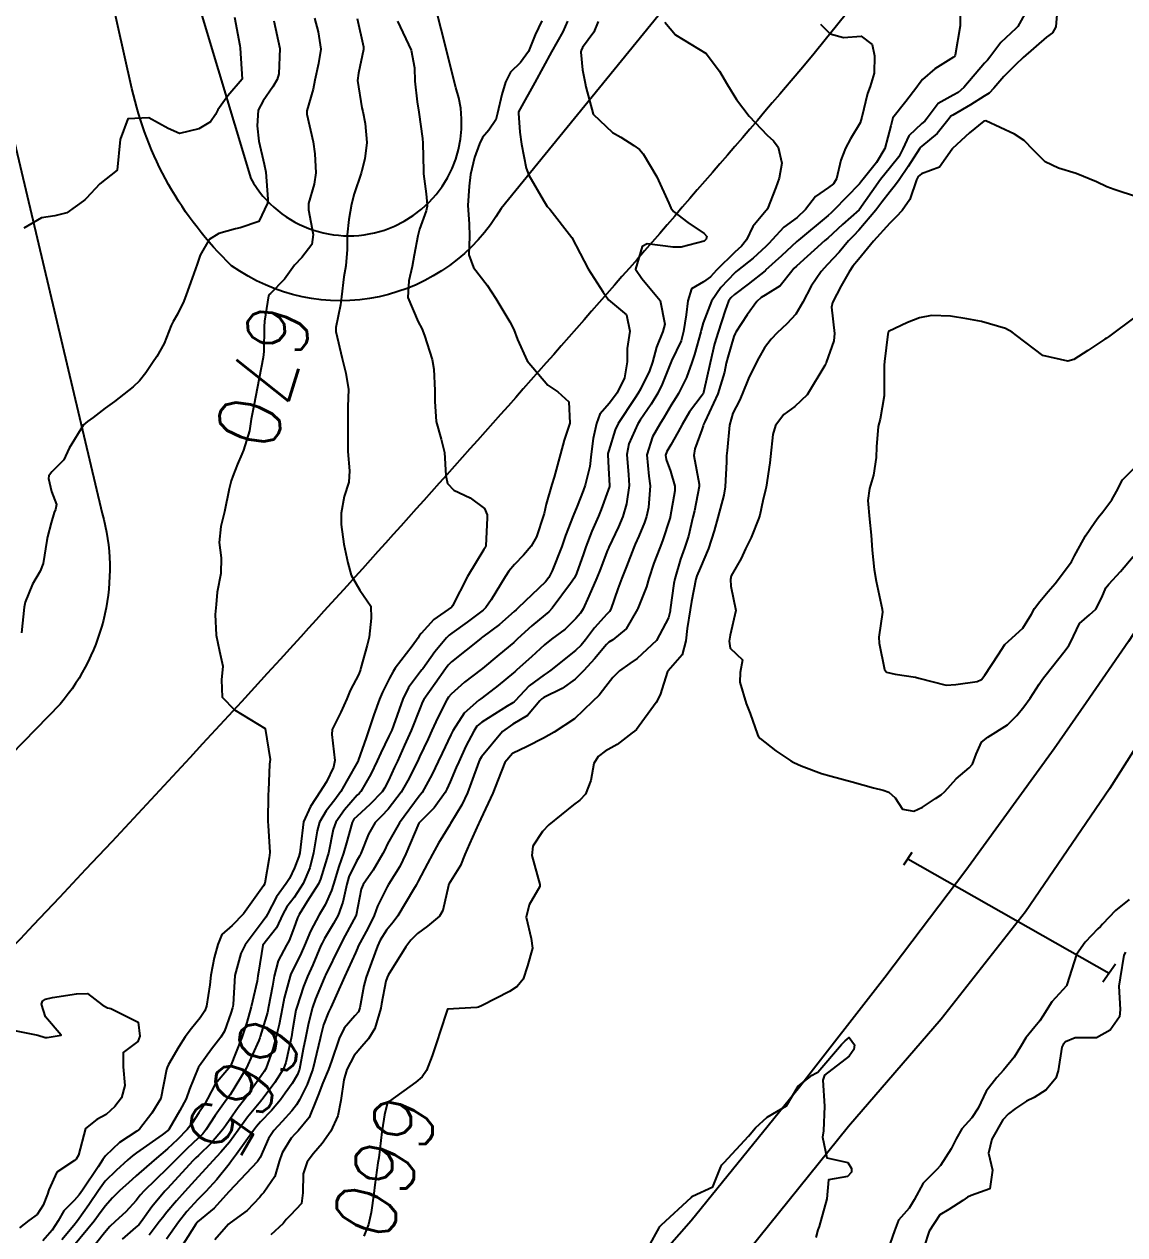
# Model space of a CAD drawing. Header units: metres. Extents: x 292545 to 299085, y 7450245 to 7463078.
# Drawn here: x 296307 to 296378.2, y 7459545.2 to 7459623.5 of the extents above; entities that cross this region are included whole.
import ezdxf
from ezdxf.enums import TextEntityAlignment as Align

# ---------------------------------------------------------------- set-up
doc = ezdxf.new("R2010")
doc.units = ezdxf.units.M
for name, color, linetype in [('Cotas', 45, 'Continuous'), ('Curvas de Nivel 1m', 11, 'Continuous'), ('Curvas de Nivel 5m', 15, 'Continuous'), ('Edificações', 30, 'Continuous'), ('Linha Férrea', 20, 'Continuous'), ('Pórtico', 62, 'Continuous'), ('Vias Primárias', 230, 'Continuous')]:
    doc.layers.add(name, color=color, linetype=linetype)
doc.styles.add('Style-STANDARD', font='STANDARD.shx')

msp = doc.modelspace()

# ---------------------------------------------------------------- linework, layer by layer
at = {"layer": 'Curvas de Nivel 1m', "flags": 128}
for points, elevation in [([(296367.529, 7459625.043), (296367.518, 7459623.424), (296367.204, 7459621.529), (296367.149, 7459621.429), (296367.102, 7459621.383), (296365.896, 7459620.641), (296365.088, 7459619.953), (296364.872, 7459619.665), (296364.724, 7459619.454), (296364.007, 7459618.523), (296363.174, 7459617.469), (296363.14, 7459617.381), (296363.048, 7459616.958), (296362.66, 7459615.476), (296362.111, 7459614.571), (296361.255, 7459613.496), (296361.148, 7459613.36), (296361.008, 7459613.186), (296360.165, 7459612.339), (296359.384, 7459611.516), (296359.181, 7459611.318), (296358.979, 7459611.139), (296357.068, 7459609.548), (296356.962, 7459609.456), (296355.973, 7459608.54), (296354.943, 7459607.605), (296354.927, 7459607.586), (296354.904, 7459607.57), (296353.816, 7459606.694), (296352.92, 7459606.036), (296352.687, 7459605.823), (296352.536, 7459605.596), (296352.317, 7459605.009), (296351.87, 7459603.605), (296351.646, 7459602.844), (296351.346, 7459601.613), (296350.927, 7459599.702), (296350.9, 7459599.619), (296350.842, 7459599.515), (296350.024, 7459598.435), (296349.537, 7459597.633), (296349.293, 7459597.158), (296348.803, 7459596.318), (296348.552, 7459595.887), (296348.478, 7459595.645), (296348.509, 7459595.363), (296348.783, 7459594.601), (296349.072, 7459593.637), (296349.08, 7459593.327), (296348.779, 7459591.64), (296348.776, 7459591.616), (296348.752, 7459591.547), (296348.268, 7459590.108), (296348.093, 7459589.649), (296347.718, 7459588.66), (296347.4, 7459587.66), (296347.231, 7459587.126), (296346.674, 7459585.713), (296346.659, 7459585.684), (296345.932, 7459584.409), (296345.06, 7459583.686), (296344.8, 7459583.54), (296344.65, 7459583.393), (296343.875, 7459582.463), (296343.177, 7459581.705), (296342.91, 7459581.426), (296342.625, 7459581.153), (296341.785, 7459580.553), (296340.606, 7459579.971), (296340.465, 7459579.881), (296340.347, 7459579.743), (296339.535, 7459578.809), (296338.588, 7459578.231), (296337.925, 7459577.77), (296336.566, 7459576.125), (296336.441, 7459575.915), (296336.389, 7459575.792), (296335.902, 7459574.437), (296335.662, 7459573.799), (296335.306, 7459573.021), (296334.556, 7459571.81), (296334.538, 7459571.784), (296334.512, 7459571.736), (296333.783, 7459570.534), (296333.39, 7459569.821), (296333.081, 7459569.227), (296332.467, 7459568.073), (296332.385, 7459567.91), (296332.341, 7459567.832), (296332.164, 7459567.539), (296331.157, 7459565.849), (296330.854, 7459565.436), (296330.429, 7459564.902), (296330.022, 7459564.261), (296329.839, 7459563.866), (296329.451, 7459562.821), (296329.105, 7459561.873), (296328.956, 7459561.306), (296328.704, 7459559.877), (296328.61, 7459559.637), (296328.365, 7459559.361), (296327.679, 7459558.564), (296327.354, 7459557.895), (296326.867, 7459556.441), (296326.663, 7459555.905), (296326.314, 7459555.039), (296325.994, 7459554.226), (296325.882, 7459553.914), (296325.418, 7459552.786), (296324.71, 7459551.926), (296324.485, 7459551.714), (296324.268, 7459551.446), (296323.68, 7459550.515), (296323.482, 7459549.938), (296323.206, 7459548.978), (296322.489, 7459547.947), (296322.367, 7459547.813), (296322.228, 7459547.64), (296321.409, 7459546.768), (296320.313, 7459545.978), (296320.202, 7459545.889), (296319.311, 7459544.87)], 662), ([(296371.931, 7459624.578), (296371.246, 7459623.378), (296371.122, 7459623.252), (296370.159, 7459622.343), (296369.445, 7459621.397), (296369.292, 7459621.207), (296369.099, 7459620.998), (296367.756, 7459619.42), (296367.404, 7459619.099), (296367.075, 7459618.929), (296366.111, 7459618.396), (296365.382, 7459617.447), (296365.243, 7459617.256), (296365.049, 7459617.105), (296364.195, 7459616.305), (296363.819, 7459615.462), (296363.554, 7459614.938), (296363.021, 7459614.281), (296362.376, 7459613.48), (296361.802, 7459612.687), (296360.983, 7459611.521), (296359.914, 7459610.57), (296358.965, 7459609.69), (296358.781, 7459609.523), (296356.946, 7459607.878), (296356.775, 7459607.721), (296356.635, 7459607.553), (296355.893, 7459606.596), (296354.919, 7459605.985), (296354.657, 7459605.832), (296354.374, 7459605.575), (296353.757, 7459604.728), (296353.015, 7459603.589), (296352.967, 7459603.514), (296352.889, 7459603.312), (296352.493, 7459601.972), (296352.4, 7459601.597), (296352.275, 7459601.017), (296351.86, 7459599.605), (296351.004, 7459597.796), (296350.931, 7459597.618), (296350.907, 7459597.533), (296350.818, 7459597.274), (296350.367, 7459596.056), (296350.29, 7459595.625), (296350.637, 7459593.759), (296350.639, 7459593.621), (296350.334, 7459592.047), (296350.245, 7459591.625), (296349.956, 7459590.406), (296349.697, 7459589.63), (296349.432, 7459588.917), (296349.061, 7459587.636), (296349.003, 7459587.332), (296348.775, 7459585.639), (296348.76, 7459585.551), (296348.668, 7459585.121), (296347.887, 7459583.651), (296346.641, 7459582.49), (296346.151, 7459582.162), (296345.494, 7459581.681), (296345.065, 7459581.247), (296344.618, 7459580.667), (296344.183, 7459580.12), (296343.751, 7459579.699), (296343.162, 7459579.14), (296342.592, 7459578.581), (296341.276, 7459577.73), (296340.579, 7459577.329), (296339.529, 7459576.795), (296338.569, 7459576.348), (296338.07, 7459575.767), (296337.656, 7459574.663), (296337.308, 7459573.778), (296336.516, 7459572.114), (296336.418, 7459571.887), (296336.376, 7459571.791), (296335.792, 7459570.505), (296335.493, 7459569.8), (296335.2, 7459569.085), (296334.464, 7459567.89), (296334.436, 7459567.838), (296334.425, 7459567.81), (296334.07, 7459566.19), (296333.859, 7459565.816), (296333.08, 7459565.176), (296332.426, 7459564.699), (296331.992, 7459564.264), (296331.668, 7459563.841), (296330.526, 7459561.99), (296330.46, 7459561.859), (296330.39, 7459561.607), (296330.101, 7459560.138), (296330.056, 7459559.863), (296329.676, 7459558.543), (296329.254, 7459557.871), (296328.822, 7459557.391), (296328.332, 7459556.796), (296327.86, 7459555.887), (296327.655, 7459555.228), (296327.475, 7459553.892), (296327.284, 7459552.899), (296326.819, 7459551.902), (296326.265, 7459551.119), (296325.711, 7459550.463), (296325.294, 7459549.92), (296325.024, 7459549.144), (296325.008, 7459547.922), (296324.919, 7459547.226), (296324.211, 7459546.476), (296323.941, 7459546.198), (296323.738, 7459545.935), (296322.948, 7459545.19)], 661), ([(296323.13, 7459623.731), (296323.516, 7459621.944), (296323.464, 7459620.322), (296323.344, 7459619.946), (296323.078, 7459619.471), (296322.452, 7459618.574), (296322.132, 7459617.959), (296322.056, 7459616.952), (296322.174, 7459615.959), (296322.503, 7459614.47), (296322.618, 7459613.954), (296322.751, 7459612.197), (296322.736, 7459611.953), (296322.166, 7459610.768), (296320.968, 7459610.339), (296320.652, 7459610.291), (296319.586, 7459609.991), (296318.959, 7459609.597), (296318.376, 7459608.578), (296318.181, 7459608.008), (296317.849, 7459607.091), (296317.46, 7459606.015), (296317.317, 7459605.608), (296316.9, 7459604.755), (296316.633, 7459604.285), (296316.507, 7459604.024), (296316.038, 7459602.872), (296315.56, 7459602.033), (296315.288, 7459601.614), (296314.857, 7459600.959), (296314.447, 7459600.448), (296314.034, 7459600.052), (296312.833, 7459599.104), (296312.224, 7459598.681), (296311.456, 7459598.084), (296311.079, 7459597.829), (296310.818, 7459597.604), (296309.908, 7459596.103), (296309.554, 7459595.346), (296308.78, 7459594.569), (296308.594, 7459594.303), (296308.57, 7459594.122), (296308.765, 7459593.285), (296309.09, 7459592.449), (296309.016, 7459592.116), (296308.941, 7459591.926), (296308.74, 7459591.274), (296308.496, 7459590.352), (296308.448, 7459590.123), (296308.212, 7459588.623), (296308.022, 7459588.127), (296307.534, 7459587.293), (296307.055, 7459586.136), (296307, 7459585.815), (296306.816, 7459584.138)], 671), ([(296320.598, 7459623.975), (296320.932, 7459622.146), (296320.959, 7459621.971), (296321.083, 7459619.97), (296320.162, 7459618.889), (296319.513, 7459617.986), (296319.359, 7459617.686), (296319.051, 7459617.216), (296318.296, 7459616.75), (296317.039, 7459616.446), (296316.298, 7459616.773), (296315.054, 7459617.466), (296313.703, 7459617.411), (296313.193, 7459616.068), (296313.013, 7459614.07), (296311.889, 7459613.196), (296310.995, 7459612.252), (296310.915, 7459612.169), (296310.836, 7459612.092), (296309.755, 7459611.329), (296308.978, 7459611.132), (296308.104, 7459610.995), (296306.966, 7459610.318)], 672), ([(296328.537, 7459623.886), (296328.935, 7459622.052), (296328.937, 7459621.882), (296328.607, 7459620.366), (296328.555, 7459619.885), (296328.832, 7459618.115), (296328.885, 7459617.882), (296329.051, 7459617.091), (296329.16, 7459615.878), (296329.022, 7459614.808), (296328.836, 7459614.06), (296328.787, 7459613.882), (296328.331, 7459612.548), (296328.156, 7459611.888), (296327.979, 7459610.884), (296327.879, 7459609.891), (296327.887, 7459608.957), (296327.793, 7459607.892), (296327.655, 7459607.169), (296327.508, 7459605.894), (296327.438, 7459605.364), (296327.147, 7459603.897), (296327.151, 7459603.637), (296327.554, 7459601.893), (296327.799, 7459600.95), (296327.96, 7459599.889), (296327.93, 7459598.791), (296327.914, 7459597.889), (296327.922, 7459596.773), (296327.928, 7459595.889), (296328.035, 7459594.632), (296327.978, 7459593.888), (296327.692, 7459592.963), (296327.487, 7459591.893), (296327.485, 7459591.149), (296327.674, 7459589.89), (296327.93, 7459588.668), (296328.139, 7459587.886), (296328.693, 7459586.899), (296329.418, 7459585.873), (296329.441, 7459585.102), (296329.31, 7459583.873), (296329.165, 7459583.358), (296328.771, 7459581.879), (296328.742, 7459581.768), (296328.627, 7459581.469), (296328.072, 7459580.424), (296327.849, 7459579.888), (296327.471, 7459579.014), (296326.916, 7459577.897), (296326.898, 7459577.578), (296327.087, 7459575.895), (296327.002, 7459575.449), (296326.542, 7459574.497), (296326.306, 7459574.134), (296326.151, 7459573.906), (296325.515, 7459572.908), (296325.065, 7459571.922), (296324.852, 7459570.28), (296324.817, 7459569.925), (296324.746, 7459569.669), (296324.478, 7459568.941), (296324.149, 7459568.252), (296323.94, 7459567.935), (296323.318, 7459567.078), (296322.719, 7459565.947), (296322.628, 7459565.762), (296322.439, 7459565.513), (296321.288, 7459563.967), (296320.994, 7459563.391), (296320.614, 7459561.977), (296320.497, 7459560.101), (296320.48, 7459559.978), (296320.457, 7459559.893), (296320.366, 7459559.545), (296319.954, 7459558.379), (296319.717, 7459557.986), (296319.108, 7459557.22), (296318.324, 7459556.124), (296318.273, 7459556.051), (296318.245, 7459556.001), (296317.687, 7459554.628), (296317.458, 7459554.008), (296317.065, 7459553.238), (296316.348, 7459552.019), (296316.316, 7459551.976), (296316.272, 7459551.941), (296315.912, 7459551.668), (296314.258, 7459550.509), (296313.993, 7459550.315), (296313.703, 7459550.055), (296312.944, 7459549.365), (296312.239, 7459548.668), (296311.788, 7459548.077), (296311.168, 7459547.136), (296310.448, 7459546.096), (296310.2, 7459545.795), (296309.424, 7459544.874)], 669), ([(296331.131, 7459623.712), (296332.01, 7459621.841), (296332.231, 7459620.699), (296332.265, 7459619.838), (296332.406, 7459618.5), (296332.515, 7459617.835), (296332.75, 7459616.12), (296332.769, 7459615.833), (296332.813, 7459614.034), (296332.822, 7459613.832), (296332.994, 7459612.549), (296333.055, 7459611.829), (296333.054, 7459611.758), (296332.979, 7459611.445), (296332.547, 7459610.255), (296332.452, 7459609.835), (296332.208, 7459608.58), (296332.08, 7459607.839), (296331.859, 7459606.911), (296331.8, 7459605.841), (296332.462, 7459604.27), (296332.707, 7459603.832), (296332.888, 7459603.385), (296333.382, 7459601.825), (296333.486, 7459601.202), (296333.554, 7459599.823), (296333.541, 7459599.117), (296333.63, 7459597.822), (296333.955, 7459596.669), (296334.172, 7459595.816), (296334.261, 7459594.332), (296334.368, 7459593.814), (296334.769, 7459593.379), (296335.842, 7459592.872), (296336.757, 7459592.196), (296336.932, 7459591.778), (296336.937, 7459591.592), (296336.854, 7459589.779), (296336.819, 7459589.682), (296336.72, 7459589.538), (296335.661, 7459587.796), (296334.684, 7459585.89), (296334.658, 7459585.835), (296334.626, 7459585.811), (296333.489, 7459585.004), (296332.657, 7459584.098), (296332.541, 7459583.945), (296332.462, 7459583.833), (296332.085, 7459583.276), (296330.985, 7459581.855), (296330.849, 7459581.637), (296330.623, 7459581.204), (296330.167, 7459580.307), (296329.976, 7459579.866), (296329.611, 7459578.852), (296329.285, 7459577.873), (296329.1, 7459577.352), (296328.589, 7459575.88), (296328.581, 7459575.862), (296328.562, 7459575.829), (296327.859, 7459574.571), (296327.472, 7459573.891), (296327.082, 7459573.34), (296326.52, 7459572.629), (296326.085, 7459571.906), (296325.943, 7459571.344), (296325.71, 7459569.912), (296325.456, 7459568.938), (296325.043, 7459567.921), (296324.454, 7459567.017), (296323.971, 7459566.411), (296323.724, 7459565.937), (296323.307, 7459565.068), (296322.423, 7459563.95), (296322.15, 7459562.201), (296322.108, 7459561.954), (296322.05, 7459561.615), (296321.676, 7459559.96), (296321.385, 7459558.938), (296321.069, 7459557.969), (296320.324, 7459556.115), (296320.277, 7459556.027), (296320.231, 7459555.981), (296319.349, 7459554.954), (296318.839, 7459553.995), (296318.652, 7459553.642), (296318.289, 7459553.085), (296317.86, 7459552.423), (296317.535, 7459552.007), (296316.916, 7459551.364), (296316.26, 7459550.764), (296315.407, 7459550.033), (296314.243, 7459549.017), (296313.73, 7459548.563), (296313.185, 7459548.06), (296312.703, 7459547.588), (296312.218, 7459547.049), (296311.805, 7459546.48), (296311.516, 7459546.08), (296310.187, 7459544.477)], 668), ([(296340.479, 7459623.74), (296340.039, 7459622.826), (296339.606, 7459621.752), (296339.096, 7459621.04), (296338.434, 7459620.422), (296338.117, 7459619.77), (296337.876, 7459618.971), (296337.611, 7459617.775), (296337.501, 7459617.331), (296337.046, 7459616.667), (296336.636, 7459616.189), (296336.442, 7459615.789), (296336.119, 7459614.889), (296335.848, 7459613.797), (296335.762, 7459613.038), (296335.683, 7459611.799), (296335.78, 7459610.606), (296335.784, 7459609.798), (296335.754, 7459608.601), (296336.049, 7459607.793), (296336.926, 7459606.63), (296337.5, 7459605.774), (296338.395, 7459604.268), (296338.648, 7459603.762), (296338.887, 7459603.125), (296339.523, 7459601.753), (296340.849, 7459600.165), (296341.507, 7459599.73), (296342.214, 7459599.097), (296342.28, 7459597.718), (296341.912, 7459596.618), (296341.671, 7459595.727), (296341.268, 7459594.223), (296341.108, 7459593.735), (296340.76, 7459592.478), (296340.619, 7459591.876), (296340.587, 7459591.742), (296340.121, 7459590.357), (296339.781, 7459589.749), (296339.294, 7459589.178), (296338.711, 7459588.574), (296338.341, 7459588.129), (296338.1, 7459587.766), (296337.191, 7459586.278), (296336.853, 7459585.778), (296336.771, 7459585.69), (296336.681, 7459585.622), (296335.63, 7459584.834), (296334.658, 7459584.135), (296334.477, 7459583.99), (296334.299, 7459583.814), (296333.54, 7459582.925), (296332.764, 7459581.829), (296332.71, 7459581.751), (296332.63, 7459581.646), (296331.852, 7459580.604), (296331.482, 7459579.847), (296330.879, 7459578.149), (296330.765, 7459577.857), (296330.579, 7459577.461), (296330.053, 7459576.38), (296329.828, 7459575.867), (296329.42, 7459575.001), (296328.753, 7459573.878), (296328.653, 7459573.758), (296328.53, 7459573.637), (296327.709, 7459572.7), (296327.15, 7459571.894), (296326.977, 7459571.426), (296326.672, 7459569.898), (296326.635, 7459569.754), (296326.484, 7459569.273), (296326.165, 7459568.207), (296326.024, 7459567.907), (296325.3, 7459566.766), (296324.778, 7459565.925), (296324.668, 7459565.699), (296324.434, 7459565.05), (296324.119, 7459564.24), (296323.947, 7459563.935), (296323.42, 7459562.927), (296323.165, 7459561.942), (296323.042, 7459561.288), (296322.801, 7459559.946), (296322.725, 7459559.589), (296322.348, 7459558.317), (296322.258, 7459558.038), (296322.228, 7459557.952), (296322.159, 7459557.771), (296321.339, 7459555.965), (296320.306, 7459554.268), (296320.187, 7459554.099), (296320.104, 7459553.982), (296319.35, 7459552.926), (296318.747, 7459551.995), (296318.537, 7459551.73), (296318.268, 7459551.466), (296317.507, 7459550.761), (296316.765, 7459550.015), (296316.248, 7459549.485), (296314.741, 7459548.045), (296314.501, 7459547.775), (296314.223, 7459547.415), (296313.574, 7459546.695), (296312.877, 7459546.063), (296312.529, 7459545.737), (296312.196, 7459545.332), (296311.196, 7459544.085)], 667), ([(296342.135, 7459623.72), (296341.821, 7459623.024), (296341.103, 7459621.73), (296340.025, 7459619.746), (296339.066, 7459618.054), (296338.969, 7459617.856), (296338.953, 7459617.761), (296339.044, 7459616.53), (296339.152, 7459615.758), (296339.466, 7459614.201), (296339.638, 7459613.751), (296340.564, 7459612.161), (296340.805, 7459611.733), (296340.891, 7459611.64), (296340.981, 7459611.55), (296342.401, 7459609.716), (296342.953, 7459608.693), (296343.456, 7459607.705), (296344.43, 7459606.185), (296344.786, 7459605.691), (296344.912, 7459605.579), (296345.947, 7459604.718), (296346.159, 7459603.671), (296345.999, 7459602.55), (296345.989, 7459601.673), (296345.82, 7459600.643), (296345.348, 7459599.682), (296344.836, 7459599.011), (296344.228, 7459598.297), (296344.009, 7459597.698), (296343.795, 7459596.713), (296343.65, 7459595.701), (296343.574, 7459594.913), (296343.278, 7459593.705), (296343.146, 7459593.329), (296342.759, 7459592.347), (296342.496, 7459591.714), (296342.005, 7459590.449), (296341.753, 7459589.725), (296341.142, 7459588.168), (296340.929, 7459587.737), (296340.7, 7459587.44), (296338.94, 7459585.757), (296338.806, 7459585.634), (296338.679, 7459585.521), (296337.74, 7459584.697), (296336.654, 7459583.884), (296336.595, 7459583.839), (296336.518, 7459583.782), (296334.638, 7459582.282), (296334.401, 7459582.046), (296334.23, 7459581.814), (296333.57, 7459580.869), (296332.837, 7459579.828), (296332.751, 7459579.679), (296332.598, 7459579.301), (296332.02, 7459577.838), (296331.598, 7459576.87), (296331.127, 7459575.852), (296330.944, 7459575.467), (296330.544, 7459574.599), (296330.302, 7459574.097), (296330.144, 7459573.864), (296329.354, 7459573.042), (296328.517, 7459572.293), (296328.314, 7459572.083), (296328.202, 7459571.883), (296327.835, 7459570.551), (296327.64, 7459569.889), (296327.334, 7459569.037), (296326.991, 7459567.895), (296326.868, 7459567.487), (296326.449, 7459566.555), (296326.076, 7459565.906), (296325.499, 7459564.847), (296325.112, 7459563.923), (296324.909, 7459563.431), (296324.4, 7459562.41), (296324.242, 7459562.085), (296324.188, 7459561.932), (296323.81, 7459560.505), (296323.691, 7459559.937), (296323.477, 7459558.818), (296323.27, 7459557.941), (296323.067, 7459557.211), (296322.62, 7459555.947), (296322.512, 7459555.757), (296322.318, 7459555.48), (296321.23, 7459553.966), (296320.835, 7459553.432), (296320.283, 7459552.657), (296320.005, 7459552.255), (296319.808, 7459551.985), (296319.104, 7459551.152), (296318.256, 7459550.328), (296318.085, 7459550.172), (296317.923, 7459550.003), (296316.234, 7459548.182), (296316.094, 7459548.031), (296315.239, 7459547.019), (296314.554, 7459546.046), (296314.401, 7459545.848), (296314.199, 7459545.666), (296313.331, 7459544.919)], 666), ([(296348.42, 7459623.647), (296349.121, 7459622.84), (296351.103, 7459621.62), (296351.96, 7459620.475), (296352.47, 7459619.599), (296353.069, 7459618.649), (296353.874, 7459617.582), (296355.041, 7459616.345), (296355.455, 7459615.982), (296355.756, 7459615.559), (296355.997, 7459614.53), (296355.822, 7459613.558), (296355.602, 7459612.966), (296355.074, 7459611.569), (296355.031, 7459611.521), (296354.982, 7459611.48), (296354.109, 7459610.441), (296353.704, 7459609.583), (296353.385, 7459609.159), (296352.955, 7459608.772), (296351.77, 7459607.608), (296351.368, 7459607.182), (296350.932, 7459606.859), (296350.151, 7459606.401), (296349.908, 7459605.63), (296349.804, 7459604.731), (296349.635, 7459603.633), (296349.473, 7459603.045), (296348.865, 7459601.754), (296348.825, 7459601.678), (296348.812, 7459601.641), (296348.252, 7459600.243), (296347.971, 7459599.649), (296347.549, 7459598.94), (296346.825, 7459597.903), (296346.677, 7459597.662), (296346.096, 7459596.384), (296345.965, 7459595.678), (296346.082, 7459594.375), (296346.117, 7459593.677), (296345.95, 7459592.489), (296345.71, 7459591.68), (296345.423, 7459591.003), (296344.807, 7459589.689), (296344.78, 7459589.631), (296344.721, 7459589.486), (296344.213, 7459588.19), (296344.016, 7459587.697), (296343.518, 7459586.529), (296343.147, 7459585.705), (296342.965, 7459585.421), (296342.673, 7459585.065), (296341.989, 7459584.394), (296341.105, 7459583.733), (296340.649, 7459583.374), (296339.793, 7459582.597), (296338.859, 7459581.758), (296338.737, 7459581.653), (296338.63, 7459581.558), (296337.642, 7459580.745), (296336.605, 7459579.946), (296336.519, 7459579.876), (296336.405, 7459579.792), (296335.456, 7459578.94), (296334.704, 7459577.809), (296334.664, 7459577.728), (296334.58, 7459577.555), (296334.014, 7459576.37), (296333.764, 7459575.818), (296333.371, 7459575.001), (296332.724, 7459573.828), (296332.645, 7459573.715), (296332.53, 7459573.58), (296331.263, 7459571.849), (296330.499, 7459570.503), (296330.292, 7459570.065), (296330.19, 7459569.863), (296329.559, 7459568.786), (296328.916, 7459567.875), (296328.776, 7459567.56), (296328.467, 7459565.88), (296328.458, 7459565.865), (296328.442, 7459565.828), (296327.751, 7459564.559), (296327.402, 7459563.895), (296326.484, 7459561.999), (296326.442, 7459561.909), (296326.392, 7459561.801), (296325.825, 7459560.469), (296325.637, 7459559.917), (296325.382, 7459558.895), (296325.181, 7459557.922), (296325.043, 7459557.215), (296324.788, 7459555.925), (296324.665, 7459555.581), (296324.314, 7459554.99), (296323.88, 7459554.361), (296323.575, 7459553.937), (296322.996, 7459553.239), (296322.281, 7459552.517), (296322.015, 7459552.216), (296321.818, 7459551.957), (296320.715, 7459550.43), (296320.399, 7459549.978), (296320.251, 7459549.772), (296319.457, 7459548.771), (296318.75, 7459547.995), (296318.487, 7459547.74), (296318.225, 7459547.479), (296317.515, 7459546.709), (296316.967, 7459546.019), (296316.192, 7459544.92)], 664), ([(296358.488, 7459623.526), (296359.124, 7459622.906), (296359.974, 7459622.657), (296361.122, 7459622.749), (296361.823, 7459622.202), (296361.993, 7459621.487), (296361.963, 7459620.358), (296361.7, 7459619.491), (296361.53, 7459619.039), (296361.174, 7459617.498), (296361.049, 7459617.141), (296360.428, 7459616.117), (296360.101, 7459615.509), (296359.807, 7459614.731), (296359.518, 7459613.515), (296359.328, 7459613.197), (296359.004, 7459612.951), (296358.158, 7459612.366), (296357.525, 7459611.542), (296356.978, 7459611.019), (296356.129, 7459610.401), (296355.374, 7459609.566), (296355.178, 7459609.35), (296354.959, 7459609.143), (296354.135, 7459608.395), (296353.124, 7459607.588), (296353.023, 7459607.508), (296352.941, 7459607.44), (296352.038, 7459606.491), (296351.432, 7459605.612), (296350.899, 7459604.201), (296350.78, 7459603.735), (296350.753, 7459603.621), (296350.34, 7459602.156), (296350.166, 7459601.627), (296349.815, 7459600.669), (296349.308, 7459599.635), (296349.126, 7459599.351), (296348.835, 7459598.884), (296348.372, 7459598.1), (296348.096, 7459597.647), (296347.63, 7459596.833), (296347.264, 7459595.663), (296347.392, 7459594.274), (296347.482, 7459593.659), (296347.359, 7459592.261), (296347.239, 7459591.663), (296347.119, 7459591.293), (296346.734, 7459590.412), (296346.505, 7459589.893), (296346.413, 7459589.673), (296345.942, 7459588.446), (296345.639, 7459587.681), (296345.381, 7459586.994), (296344.934, 7459585.687), (296344.843, 7459585.526), (296344.678, 7459585.36), (296343.882, 7459584.48), (296343.301, 7459583.704), (296343.014, 7459583.342), (296342.646, 7459583), (296341.054, 7459581.734), (296340.814, 7459581.553), (296340.628, 7459581.438), (296339.658, 7459580.709), (296338.755, 7459579.758), (296338.68, 7459579.682), (296338.602, 7459579.628), (296338.235, 7459579.401), (296336.589, 7459578.366), (296336.275, 7459578.104), (296336.064, 7459577.795), (296335.56, 7459576.813), (296335.092, 7459575.805), (296334.933, 7459575.43), (296334.544, 7459574.517), (296334.32, 7459574.029), (296334.21, 7459573.813), (296333.514, 7459572.829), (296332.513, 7459571.83), (296331.683, 7459569.842), (296331.293, 7459569.036), (296330.558, 7459567.859), (296330.461, 7459567.705), (296329.85, 7459566.465), (296329.616, 7459565.868), (296329.239, 7459565.064), (296328.597, 7459563.878), (296328.539, 7459563.752), (296328.409, 7459563.445), (296327.709, 7459561.89), (296327.168, 7459560.685), (296326.826, 7459559.903), (296326.677, 7459559.597), (296326.356, 7459558.78), (296326.167, 7459558.091), (296326.124, 7459557.912), (296325.797, 7459556.447), (296325.665, 7459555.917), (296325.299, 7459554.935), (296324.792, 7459553.925), (296324.608, 7459553.617), (296324.292, 7459553.215), (296323.68, 7459552.538), (296323.141, 7459551.941), (296322.79, 7459551.423), (296322.256, 7459550.209), (296322.089, 7459549.952), (296320.233, 7459547.98), (296319.288, 7459546.918), (296318.204, 7459546.039), (296318.183, 7459546.021), (296318.168, 7459546.001), (296318.099, 7459545.899), (296316.911, 7459544.019)], 663), ([(296378.999, 7459612.331), (296377.479, 7459612.83), (296377.008, 7459613.004), (296376.335, 7459613.317), (296375.018, 7459613.854), (296373.878, 7459614.204), (296373.025, 7459614.613), (296372.26, 7459615.368), (296371.672, 7459616.003), (296371.043, 7459616.399), (296369.188, 7459617.262), (296369.051, 7459617.247), (296368.127, 7459616.497), (296367.033, 7459615.473), (296367.013, 7459615.45), (296366.998, 7459615.43), (296366.191, 7459614.269), (296365.017, 7459613.844), (296364.801, 7459613.666), (296364.7, 7459613.453), (296364.27, 7459612.181), (296363.781, 7459611.462), (296363.387, 7459611.058), (296362.975, 7459610.659), (296361.926, 7459609.486), (296360.951, 7459608.303), (296360.586, 7459607.864), (296360.337, 7459607.506), (296359.835, 7459606.605), (296359.273, 7459605.516), (296359.212, 7459605.215), (296359.395, 7459603.515), (296359.356, 7459603.045), (296358.865, 7459601.63), (296358.835, 7459601.549), (296358.822, 7459601.521), (296358.781, 7459601.441), (296357.639, 7459599.538), (296356.835, 7459598.78), (296356.124, 7459598.263), (296355.585, 7459597.562), (296355.409, 7459596.969), (296355.259, 7459595.565), (296355.214, 7459595.141), (296354.969, 7459593.568), (296354.932, 7459593.408), (296354.764, 7459592.692), (296354.563, 7459591.764), (296354.513, 7459591.572), (296354.004, 7459590.308), (296353.644, 7459589.581), (296353.354, 7459588.946), (296352.705, 7459587.84), (296352.664, 7459587.591), (296352.696, 7459587.162), (296353.009, 7459585.587), (296352.657, 7459583.999), (296352.59, 7459583.601), (296352.649, 7459583.163), (296353.456, 7459582.403), (296353.297, 7459581.59), (296353.267, 7459580.946), (296353.682, 7459579.584), (296353.942, 7459578.925), (296354.414, 7459577.573), (296354.462, 7459577.452), (296354.58, 7459577.312), (296355.61, 7459576.523), (296356.566, 7459575.875), (296356.776, 7459575.758), (296357.235, 7459575.54), (296358.556, 7459575.043), (296359.182, 7459574.885), (296360.548, 7459574.513), (296361.91, 7459574.119), (296362.54, 7459573.964), (296362.904, 7459573.842), (296363.318, 7459573.468), (296363.802, 7459572.737), (296364.525, 7459572.617), (296365.098, 7459572.873), (296365.933, 7459573.436), (296366.292, 7459573.676), (296366.538, 7459573.891), (296367.276, 7459574.692), (296368.115, 7459575.414), (296368.313, 7459575.656), (296368.566, 7459576.287), (296368.91, 7459577.073), (296369.306, 7459577.399), (296370.591, 7459578.19), (296371.182, 7459578.79), (296371.65, 7459579.37), (296372.055, 7459579.922), (296372.625, 7459580.826), (296372.843, 7459581.143), (296373.006, 7459581.354), (296374.321, 7459583.007), (296374.553, 7459583.332), (296374.655, 7459583.527), (296375.244, 7459584.747), (296375.891, 7459585.318), (296376.308, 7459585.684), (296376.69, 7459586.423), (296376.956, 7459587.05), (296377.141, 7459587.306), (296377.89, 7459588.12), (296378.721, 7459589.095)], 659), ([(296378.906, 7459604.638), (296377.111, 7459603.308), (296376.987, 7459603.214), (296376.89, 7459603.145), (296375.785, 7459602.415), (296374.87, 7459601.832), (296374.49, 7459601.714), (296372.874, 7459602.082), (296371.178, 7459603.377), (296370.895, 7459603.602), (296370.454, 7459603.827), (296368.902, 7459604.283), (296367.945, 7459604.456), (296366.905, 7459604.629), (296365.674, 7459604.674), (296364.904, 7459604.521), (296364.126, 7459604.233), (296362.895, 7459603.632), (296362.838, 7459603.471), (296362.641, 7459601.698), (296362.618, 7459601.474), (296362.607, 7459601.22), (296362.617, 7459599.482), (296362.345, 7459597.968), (296362.22, 7459597.486), (296362.113, 7459596.177), (296362.095, 7459595.487), (296361.922, 7459594.348), (296361.67, 7459593.491), (296361.549, 7459592.704), (296361.655, 7459591.491), (296361.769, 7459590.459), (296361.83, 7459589.489), (296361.955, 7459588.243), (296362.092, 7459587.486), (296362.478, 7459585.68), (296362.491, 7459585.482), (296362.267, 7459583.874), (296362.286, 7459583.484), (296362.636, 7459581.782), (296362.753, 7459581.597), (296363.329, 7459581.47), (296364.63, 7459581.285), (296364.857, 7459581.221), (296366.623, 7459580.757), (296367.252, 7459580.795), (296368.627, 7459580.994), (296368.907, 7459581.128), (296369.125, 7459581.403), (296369.989, 7459582.732), (296370.416, 7459583.384), (296370.655, 7459583.605), (296371.587, 7459584.447), (296372.141, 7459585.365), (296372.323, 7459585.719), (296372.685, 7459586.185), (296373.219, 7459586.828), (296373.668, 7459587.346), (296374.717, 7459588.734), (296374.925, 7459589.124), (296375.023, 7459589.327), (296375.634, 7459590.421), (296376.233, 7459591.315), (296376.45, 7459591.611), (296376.753, 7459591.981), (296377.327, 7459592.742), (296377.627, 7459593.301), (296378.023, 7459594.055), (296378.788, 7459594.807)], 658), ([(296378.459, 7459566.887), (296377.571, 7459566.18), (296376.723, 7459565.307), (296376.59, 7459565.159), (296376.438, 7459564.999), (296375.613, 7459564.134), (296375.05, 7459563.33), (296374.426, 7459561.372), (296374.418, 7459561.34), (296374.411, 7459561.322), (296374.392, 7459561.303), (296373.453, 7459560.273), (296372.862, 7459559.355), (296372.667, 7459559.05), (296372.356, 7459558.658), (296371.772, 7459557.943), (296371.425, 7459557.369), (296371.02, 7459556.689), (296370.328, 7459555.844), (296369.893, 7459555.386), (296369.207, 7459554.499), (296368.683, 7459553.404), (296368.286, 7459552.76), (296367.64, 7459552.056), (296367.256, 7459551.42), (296366.935, 7459550.755), (296366.255, 7459549.677), (296366.008, 7459549.434), (296365.132, 7459548.554), (296364.558, 7459547.455), (296364.218, 7459546.93), (296363.532, 7459546.145), (296363.268, 7459545.469), (296362.994, 7459544.669)], 659), ([(296378.219, 7459563.489), (296378.113, 7459563.293), (296377.877, 7459561.817), (296377.787, 7459561.296), (296377.883, 7459559.782), (296377.823, 7459559.295), (296377.219, 7459558.437), (296376.349, 7459557.938), (296374.971, 7459557.953), (296374.346, 7459557.678), (296374.177, 7459557.509), (296374.104, 7459557.342), (296373.86, 7459555.812), (296373.705, 7459555.346), (296373.084, 7459554.579), (296372.304, 7459554.095), (296371.823, 7459553.842), (296371.098, 7459553.372), (296370.645, 7459553.02), (296370.285, 7459552.632), (296369.571, 7459551.391), (296369.361, 7459550.491), (296369.606, 7459549.39), (296369.45, 7459548.182), (296368.228, 7459547.747), (296368, 7459547.638), (296367.701, 7459547.415), (296366.801, 7459546.841), (296366.214, 7459546.501), (296365.519, 7459545.44), (296365.186, 7459544.447)], 658), ([(296306.356, 7459558.426), (296307.868, 7459558.125), (296308.341, 7459557.968), (296308.488, 7459557.972), (296309.383, 7459558.11), (296308.361, 7459559.31), (296308.118, 7459560.123), (296308.184, 7459560.312), (296308.376, 7459560.457), (296308.823, 7459560.559), (296310.38, 7459560.79), (296311.095, 7459560.804), (296312.041, 7459560.075), (296312.37, 7459559.895), (296312.592, 7459559.846), (296314.357, 7459558.965), (296314.474, 7459558.048), (296314.339, 7459557.703), (296313.4, 7459556.992), (296313.393, 7459556.059), (296313.505, 7459554.864), (296313.285, 7459554.06), (296312.864, 7459553.495), (296312.287, 7459552.984), (296311.693, 7459552.667), (296310.957, 7459552.09), (296310.506, 7459550.347), (296310.344, 7459550.099), (296310.252, 7459550.014), (296309.097, 7459549.259), (296308.592, 7459548.116), (296308.507, 7459547.839), (296308.218, 7459547.13), (296307.824, 7459546.509), (296307.287, 7459546.129), (296306.689, 7459545.644)], 671)]:
    msp.add_lwpolyline(points, dxfattribs=dict(at, elevation=elevation))
at = {"layer": 'Curvas de Nivel 5m', "flags": 128}
for points, elevation in [([(296373.82, 7459624.666), (296373.711, 7459623.344), (296373.494, 7459622.971), (296373.116, 7459622.695), (296371.589, 7459621.373), (296371.098, 7459620.886), (296370.348, 7459620.13), (296369.711, 7459619.394), (296369.406, 7459619.069), (296369.075, 7459618.858), (296368.183, 7459618.297), (296367.056, 7459617.648), (296366.923, 7459617.563), (296366.816, 7459617.432), (296366.04, 7459616.443), (296365.035, 7459615.629), (296364.943, 7459615.542), (296364.887, 7459615.451), (296364.155, 7459614.325), (296363.573, 7459613.464), (296363.348, 7459613.126), (296363.001, 7459612.698), (296362.461, 7459612.008), (296362.072, 7459611.484), (296360.97, 7459610.189), (296360.629, 7459609.841), (296360.311, 7459609.507), (296359.701, 7459608.767), (296358.947, 7459607.973), (296358.53, 7459607.526), (296357.888, 7459606.576), (296357.35, 7459605.543), (296356.905, 7459604.772), (296356.321, 7459604.133), (296355.686, 7459603.562), (296355.306, 7459603.147), (296354.878, 7459602.593), (296354.504, 7459601.938), (296354.319, 7459601.575), (296353.838, 7459600.596), (296353.43, 7459599.584), (296353.249, 7459599.176), (296352.831, 7459598.369), (296352.612, 7459597.593), (296352.445, 7459595.948), (296352.421, 7459595.596), (296352.412, 7459595.218), (296352.329, 7459593.597), (296352.231, 7459593.061), (296351.846, 7459591.604), (296351.611, 7459590.736), (296351.253, 7459589.612), (296350.71, 7459588.337), (296350.488, 7459587.839), (296350.422, 7459587.623), (296350.139, 7459586.168), (296350.055, 7459585.626), (296349.867, 7459584.421), (296349.785, 7459583.629), (296349.556, 7459582.719), (296348.633, 7459581.685), (296348.595, 7459581.641), (296348.12, 7459580.137), (296347.869, 7459579.651), (296346.585, 7459577.9), (296346.467, 7459577.788), (296346.317, 7459577.673), (296345.343, 7459576.915), (296344.571, 7459576.487), (296344.123, 7459576.139), (296343.833, 7459575.697), (296343.642, 7459574.603), (296343.302, 7459573.702), (296342.919, 7459573.316), (296342.526, 7459573.021), (296340.929, 7459571.734), (296340.508, 7459571.297), (296339.891, 7459570.354), (296339.819, 7459569.747), (296340.339, 7459567.867), (296340.348, 7459567.741), (296339.651, 7459566.548), (296339.447, 7459565.75), (296339.788, 7459564.381), (296339.861, 7459563.746), (296339.541, 7459562.609), (296339.259, 7459561.751), (296338.884, 7459561.259), (296338.385, 7459560.947), (296336.616, 7459560.027), (296336.374, 7459559.923), (296336.261, 7459559.904), (296334.373, 7459559.81), (296333.88, 7459558.285), (296333.715, 7459557.816), (296333.369, 7459556.784), (296333.021, 7459555.823), (296332.731, 7459555.414), (296332.315, 7459555.069), (296330.621, 7459553.855), (296330.476, 7459553.682), (296330.289, 7459552.955), (296330.149, 7459551.987), (296330.131, 7459551.861), (296329.927, 7459550.193), (296329.869, 7459549.864), (296329.668, 7459548.429), (296329.612, 7459547.866), (296329.429, 7459546.649), (296329.267, 7459545.869), (296328.956, 7459545.111)], 660), ([(296325.769, 7459623.914), (296326.007, 7459623.023), (296326.169, 7459621.909), (296326.019, 7459620.985), (296325.784, 7459619.913), (296325.677, 7459619.314), (296325.271, 7459617.918), (296325.268, 7459617.71), (296325.683, 7459615.913), (296325.797, 7459615.14), (296325.86, 7459613.912), (296325.743, 7459613.171), (296325.381, 7459611.916), (296325.385, 7459611.518), (296325.683, 7459609.913), (296325.605, 7459609.265), (296324.948, 7459608.439), (296324.477, 7459607.927), (296323.833, 7459607.033), (296322.915, 7459606.099), (296322.837, 7459606.028), (296322.795, 7459605.951), (296322.54, 7459604.31), (296322.516, 7459603.954), (296322.488, 7459602.342), (296322.444, 7459601.954), (296322.183, 7459600.627), (296322.064, 7459599.958), (296321.856, 7459598.936), (296321.681, 7459597.961), (296321.561, 7459597.217), (296321.175, 7459595.966), (296321.067, 7459595.699), (296320.789, 7459595.066), (296320.475, 7459594.277), (296320.382, 7459593.976), (296320.251, 7459593.461), (296319.943, 7459591.982), (296319.708, 7459591.016), (296319.605, 7459589.987), (296319.726, 7459588.998), (296319.704, 7459587.985), (296319.477, 7459586.774), (296319.397, 7459585.989), (296319.34, 7459585.323), (296319.417, 7459583.989), (296319.619, 7459582.962), (296319.843, 7459581.982), (296319.758, 7459581.117), (296319.799, 7459579.982), (296320.601, 7459579.157), (296322.583, 7459577.95), (296322.892, 7459575.947), (296322.861, 7459575.645), (296322.787, 7459573.947), (296322.779, 7459573.699), (296322.756, 7459571.948), (296322.773, 7459571.685), (296322.881, 7459569.946), (296322.836, 7459569.598), (296322.556, 7459567.949), (296322.528, 7459567.883), (296322.461, 7459567.777), (296321.182, 7459565.969), (296320.435, 7459565.212), (296319.778, 7459564.638), (296319.506, 7459563.989), (296319.28, 7459563.121), (296319.066, 7459561.993), (296319.004, 7459561.377), (296318.784, 7459559.996), (296318.672, 7459559.694), (296318.362, 7459559.246), (296317.803, 7459558.554), (296317.412, 7459558.009), (296316.991, 7459557.359), (296316.325, 7459556.226), (296316.228, 7459556.021), (296316.2, 7459555.901), (296315.82, 7459554.027), (296315.255, 7459553.069), (296314.451, 7459552.047), (296314.271, 7459551.905), (296313.146, 7459551.179), (296312.255, 7459550.321), (296312.073, 7459550.073), (296311.766, 7459549.595), (296310.759, 7459548.092), (296310.544, 7459547.78), (296310.223, 7459547.412), (296309.563, 7459546.757), (296309.182, 7459546.11), (296308.805, 7459545.505), (296308.19, 7459544.818)], 670), ([(296344.123, 7459623.7), (296343.827, 7459622.998), (296343.107, 7459622.006), (296343.004, 7459621.812), (296342.986, 7459621.711), (296343.092, 7459620.575), (296343.276, 7459619.708), (296343.325, 7459619.462), (296343.781, 7459617.703), (296345.041, 7459616.513), (296345.574, 7459616.218), (296346.429, 7459615.669), (296346.776, 7459615.409), (296347.028, 7459615.129), (296347.902, 7459613.651), (296348.68, 7459611.95), (296348.816, 7459611.642), (296348.98, 7459611.398), (296349.902, 7459610.702), (296350.967, 7459609.981), (296351.138, 7459609.791), (296351.103, 7459609.618), (296350.962, 7459609.493), (296349.486, 7459609.106), (296348.958, 7459609.107), (296347.292, 7459609.324), (296346.958, 7459609.136), (296346.517, 7459607.666), (296346.934, 7459607.074), (296348.127, 7459605.648), (296348.415, 7459604.127), (296348.288, 7459603.646), (296347.896, 7459602.631), (296347.618, 7459601.652), (296347.425, 7459601.087), (296346.845, 7459599.913), (296346.701, 7459599.662), (296346.467, 7459599.294), (296345.414, 7459597.681), (296345.222, 7459597.28), (296344.797, 7459595.946), (296344.737, 7459595.748), (296344.731, 7459595.691), (296344.784, 7459594.791), (296344.856, 7459593.689), (296344.848, 7459593.614), (296344.77, 7459593.375), (296344.317, 7459592.134), (296344.138, 7459591.696), (296343.713, 7459590.725), (296343.319, 7459589.704), (296343.16, 7459589.264), (296342.706, 7459587.984), (296342.572, 7459587.712), (296342.315, 7459587.331), (296341.133, 7459585.733), (296340.914, 7459585.502), (296340.676, 7459585.31), (296339.821, 7459584.593), (296338.906, 7459583.757), (296338.775, 7459583.635), (296338.651, 7459583.527), (296337.681, 7459582.731), (296336.634, 7459581.846), (296336.551, 7459581.781), (296335.46, 7459580.962), (296334.609, 7459580.187), (296334.44, 7459579.977), (296334.333, 7459579.813), (296333.735, 7459578.675), (296333.346, 7459577.822), (296333.11, 7459577.292), (296332.566, 7459576.123), (296332.426, 7459575.832), (296331.801, 7459574.584), (296331.372, 7459573.847), (296330.522, 7459572.732), (296330.096, 7459572.285), (296329.701, 7459571.868), (296329.256, 7459571.122), (296328.773, 7459569.877), (296328.676, 7459569.693), (296328.485, 7459569.381), (296327.991, 7459568.364), (296327.853, 7459567.886), (296327.61, 7459566.729), (296327.294, 7459565.891), (296326.991, 7459565.338), (296326.42, 7459564.363), (296326.258, 7459564.069), (296326.183, 7459563.912), (296325.659, 7459562.663), (296325.316, 7459561.921), (296325.048, 7459561.261), (296324.619, 7459559.928), (296324.57, 7459559.728), (296324.351, 7459558.47), (296324.27, 7459558.004), (296324.256, 7459557.931), (296323.921, 7459556.34), (296323.76, 7459555.936), (296323.192, 7459555.064), (296322.388, 7459553.949), (296322.348, 7459553.904), (296322.301, 7459553.85), (296321.441, 7459552.808), (296320.83, 7459551.972), (296320.265, 7459551.202), (296319.701, 7459550.544), (296319.189, 7459549.991), (296318.746, 7459549.497), (296318.242, 7459548.949), (296317.371, 7459548.013), (296316.84, 7459547.405), (296316.212, 7459546.663), (296315.929, 7459546.311), (296315.73, 7459546.035), (296315.064, 7459545.171)], 665), ([(296347.398, 7459544.451), (296348.052, 7459545.652), (296348.106, 7459545.749), (296348.205, 7459545.846), (296350.128, 7459547.621), (296350.172, 7459547.673), (296350.224, 7459547.704), (296351.536, 7459548.304), (296352.053, 7459549.602), (296352.119, 7459549.737), (296352.256, 7459549.876), (296353.833, 7459551.577), (296354.278, 7459552.121), (296355.036, 7459552.812), (296356.293, 7459553.55), (296357.044, 7459554.81), (296357.947, 7459555.534), (296358.196, 7459555.66), (296358.325, 7459555.735), (296359.855, 7459557.507), (296360.092, 7459557.759), (296360.35, 7459557.973), (296360.694, 7459557.496), (296360.656, 7459557.181), (296360.336, 7459556.76), (296358.756, 7459555.524), (296358.643, 7459555.201), (296358.747, 7459553.523), (296358.684, 7459551.931), (296358.628, 7459551.525), (296358.912, 7459550.172), (296360.257, 7459549.887), (296360.506, 7459549.497), (296360.487, 7459549.26), (296360.245, 7459548.974), (296359.008, 7459548.752), (296358.902, 7459547.52), (296358.412, 7459545.734), (296358.326, 7459545.528), (296358.198, 7459545.027)], 660)]:
    msp.add_lwpolyline(points, dxfattribs=dict(at, elevation=elevation))
at = {"layer": 'Edificações'}
msp.add_lwpolyline([(296329.263, 7459641.927), (296316.262, 7459644.904, 0.294625), (296314.251, 7459638.17), (296321.646, 7459613.539, 0.908123), (296334.91, 7459619.427)], format="xyb", close=True, dxfattribs=at)
at = {"layer": 'Linha Férrea', "linetype": 'Continuous'}
for points in [[(296405.139, 7459627.432), (296398.969, 7459616.501), (296395.443, 7459610.353), (296392.459, 7459605.534), (296385.652, 7459594.67), (296378.401, 7459583.581), (296375.663, 7459579.628), (296373.598, 7459576.637), (296367.895, 7459568.766), (296362.647, 7459561.85), (296357.142, 7459554.748), (296350.126, 7459546.106), (296343.744, 7459538.829)], [(296408.741, 7459625.485), (296402.593, 7459614.421), (296399.085, 7459608.339), (296396.068, 7459603.337), (296389.197, 7459592.349), (296381.854, 7459581.159), (296379.264, 7459577.356), (296377.18, 7459574.055), (296371.757, 7459566.097), (296366.292, 7459559.16), (296360.309, 7459552.199), (296353.257, 7459543.456)]]:
    msp.add_lwpolyline(points, dxfattribs=at)
at = {"layer": 'Pórtico'}
for points in [[(296364.402, 7459569.94), (296363.862, 7459569.112)], [(296364.132, 7459569.526), (296377.163, 7459562.13)], [(296377.568, 7459562.716), (296376.759, 7459561.544)]]:
    msp.add_lwpolyline(points, dxfattribs=at)
at = {"layer": 'Vias Primárias'}
for points, elevation in [([(296468.293, 7460078.311), (296461.323, 7459948.472), (296459.404, 7459915.273), (296447.457, 7459867.022), (296440.331, 7459838.498), (296425.874, 7459778.285), (296412.258, 7459722.582, -0.037405), (296392.158, 7459674.452, 0.005131), (296377.034, 7459648.904, -0.045955), (296355.858, 7459618.996, -0.007686), (296324.377, 7459583.341, -0.007423), (296297.333, 7459554.516, -0.022882), (296268.336, 7459530.761, -0.0442), (296224.922, 7459506.379, -0.015284), (296182.572, 7459490.885, 0.125896), (296161.396, 7459474.782, -0.088938), (296144.143, 7459454.144, -0.175731), (296083.2, 7459428.16, 0.005577), (296026.892, 7459424.602, -0.000699)], 684.803), ([(296423.258, 7459805.874), (296404.141, 7459726.474), (296394.062, 7459698.257), (296377.408, 7459666.111), (296357.196, 7459635.396), (296337.835, 7459611.602, -0.442638), (296320.404, 7459607.9, -0.148421), (296313.963, 7459619.364), (296304.252, 7459662.723, -0.125031)], 694.763)]:
    msp.add_lwpolyline(points, format="xyb", dxfattribs=dict(at, elevation=elevation))
msp.add_lwpolyline([(296191.098, 7459621.302), (296245.053, 7459690.604), (296270.965, 7459723.916, -0.292494), (296282.66, 7459728.061), (296295.554, 7459724.675, -0.439971), (296302.9, 7459710.735), (296296.104, 7459682.959, 0.141083), (296297.247, 7459654.641, -0.045327), (296302.957, 7459630.262), (296312.042, 7459591.878, -0.247746), (296309.322, 7459579.54), (296287.82, 7459557.467, -0.299316), (296272.888, 7459555.419), (296214.551, 7459590.686), (296198.594, 7459600.787), (296192.04, 7459605.225, -0.324948)], format="xyb", close=True, dxfattribs=at)

# ---------------------------------------------------------------- texts
at = {"layer": 'Cotas', "style": 'Style-STANDARD'}
for s, rotation, p in [('670', 253.08001, (296322.49, 7459600.772, 670)), ('665', 239.98855, (296321.236, 7459554.729, 665)), ('660', 247.03342, (296330.341, 7459549.624, 660))]:
    msp.add_text(s, height=4, rotation=rotation, dxfattribs=at).set_placement(p, align=Align.MIDDLE_CENTER)

doc.saveas('drawing.dxf')
